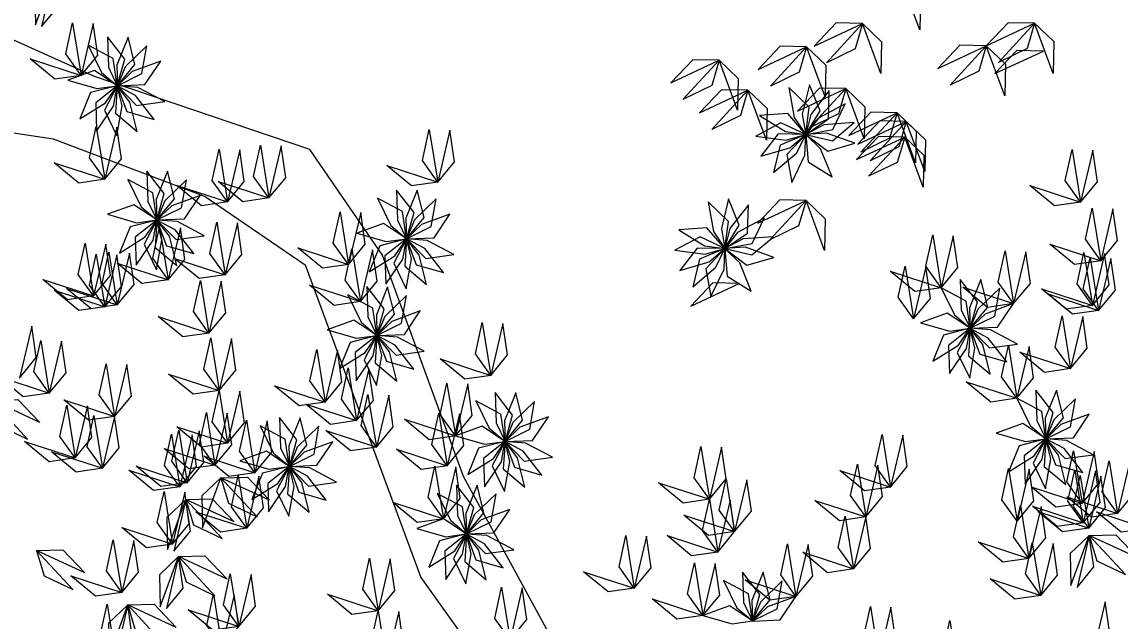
# Model space of a CAD drawing. Header units: inches. Extents: x -422522 to 22891, y -2973 to 414515.
# Drawn here: x 11318.2 to 11441.6, y 10884.7 to 10952.1 of the extents above; entities that cross this region are included whole.
import ezdxf

# ---------------------------------------------------------------- set-up
doc = ezdxf.new("R2010")
doc.units = ezdxf.units.IN
doc.header["$MEASUREMENT"] = 0
doc.layers.get('0').update_dxf_attribs({"lineweight": 25})
doc.layers.add('ARREDAMENTO', color=8, linetype='Continuous', lineweight=18)
doc.layers.add('QUOTE', color=6, linetype='Continuous', lineweight=9)
doc.styles.get("Standard").update_dxf_attribs({"font": 'Arial.ttf'})
doc.dimstyles.get("Standard").update_dxf_attribs({"dimtxt": 15, "dimasz": 10, "dimexe": 10, "dimexo": 10, "dimgap": 5, "dimtad": 2, "dimtih": 1, "dimtoh": 1, "dimdec": 0, "dimzin": 0, "dimdsep": 46, "dimtxsty": 'Standard', "dimblk": 'OBLIQUE', "dimblk1": 'OBLIQUE', "dimblk2": 'OBLIQUE', "dimcen": 0.09, "dimdle": 10, "dimadec": 0, "dimazin": 0, "dimtfac": 1, "dimtdec": 0, "dimtofl": 0, "dimtmove": 0, "dimatfit": 3, "dimldrblk": 'OBLIQUE', "dimfxl": 1, "dimtolj": 1, "dimtzin": 0, "dimarcsym": 0})

# ---------------------------------------------------------------- blocks, each defined once
blk = doc.blocks.new('_Oblique')
at = {"color": 0, "linetype": 'ByBlock', "lineweight": -2}
blk.add_line((-0.5, -0.5), (0.5, 0.5), dxfattribs=at)
blk = doc.blocks.new('*D119')
at = {"layer": 'Defpoints', "color": 0, "transparency": 16777216}
for p in [(12397.16, 10903.16), (12441.51, 10803.54), (11247.99, 10272.15)]:
    blk.add_point(p, dxfattribs=at)
at = {"layer": 'QUOTE', "color": 0, "lineweight": -2, "transparency": 16777216}
for p, q in [((12437.44, 10812.68), (12393.09, 10912.29)), ((11194.51, 10367.7), (12406.29, 10907.22)), ((11243.93, 10281.29), (11199.58, 10380.9))]:
    blk.add_line(p, q, dxfattribs=at)
at = {"layer": 'QUOTE', "color": 0, "lineweight": -2, "transparency": 16777216, "xscale": 10, "yscale": 10, "zscale": 10}
for p, rotation in [((12397.16, 10903.16), 23.99999999997978), ((11203.64, 10371.77), 203.9999999999798)]:
    blk.add_blockref('_Oblique', p, dxfattribs=dict(at, rotation=rotation))
at = {"layer": 'QUOTE', "color": 0, "transparency": 16777216, "insert": (11791.3, 10657.9), "char_height": 15, "attachment_point": 5}
blk.add_mtext('\\A1;1306', dxfattribs=at)

msp = doc.modelspace()

# ---------------------------------------------------------------- linework, layer by layer
at = {"layer": 'ARREDAMENTO', "lineweight": 0}
for points in [[(11321.82, 10957.39), (11319.68, 10955.35), (11319.76, 10951.76), (11321.82, 10957.39)], [(11320.45, 10951.56), (11322.33, 10953.84), (11321.82, 10957.39), (11320.45, 10951.56)], [(11416.99, 10956.81), (11419.14, 10954.77), (11419.06, 10951.18), (11416.99, 10956.81)], [(11324.88, 10946.08), (11323.16, 10948.49), (11323.93, 10952), (11324.88, 10946.08)], [(11324.88, 10946.08), (11326.76, 10948.36), (11326.25, 10951.92), (11324.88, 10946.08)], [(11412.64, 10951.9), (11409.67, 10951.97), (11407.2, 10949.36), (11412.64, 10951.9)], [(11412.64, 10951.9), (11411.81, 10949.06), (11408.58, 10947.49), (11412.64, 10951.9)], [(11412.64, 10951.9), (11414.79, 10949.86), (11414.71, 10946.27), (11412.64, 10951.9)], [(11431.97, 10951.93), (11429.01, 10951.99), (11426.54, 10949.39), (11431.97, 10951.93)], [(11431.97, 10951.93), (11431.14, 10949.08), (11427.91, 10947.52), (11431.97, 10951.93)], [(11431.97, 10951.93), (11434.12, 10949.89), (11434.04, 10946.3), (11431.97, 10951.93)], [(11327.83, 10950.4), (11327.95, 10946.99), (11328.95, 10944.91), (11329.78, 10947.89), (11327.83, 10950.4)], [(11330.16, 10950.38), (11328.88, 10947.22), (11328.96, 10944.91), (11330.92, 10947.29), (11330.16, 10950.38)], [(11325.69, 10949.47), (11327.19, 10946.4), (11328.95, 10944.91), (11328.5, 10947.97), (11325.69, 10949.47)], [(11332.28, 10949.41), (11329.83, 10947.05), (11328.96, 10944.91), (11331.72, 10946.28), (11332.28, 10949.41)], [(11406.36, 10949.28), (11403.4, 10949.35), (11400.93, 10946.75), (11406.36, 10949.28)], [(11406.36, 10949.28), (11405.53, 10946.44), (11402.3, 10944.87), (11406.36, 10949.28)], [(11406.36, 10949.28), (11408.51, 10947.24), (11408.43, 10943.66), (11406.36, 10949.28)], [(11426.54, 10949.39), (11423.57, 10949.46), (11421.1, 10946.85), (11426.54, 10949.39)], [(11426.54, 10949.39), (11425.7, 10946.55), (11422.48, 10944.98), (11426.54, 10949.39)], [(11426.54, 10949.39), (11428.69, 10947.35), (11428.61, 10943.76), (11426.54, 10949.39)], [(11432.95, 10948.81), (11429.99, 10948.87), (11427.51, 10946.27), (11432.95, 10948.81)], [(11324.88, 10946.08), (11321.94, 10945.65), (11319.17, 10947.94), (11324.88, 10946.08)], [(11333.83, 10947.67), (11330.62, 10946.5), (11328.96, 10944.91), (11332.04, 10945.04), (11333.83, 10947.67)], [(11396.54, 10947.78), (11393.57, 10947.84), (11391.1, 10945.24), (11396.54, 10947.78)], [(11396.54, 10947.78), (11395.7, 10944.93), (11392.47, 10943.36), (11396.54, 10947.78)], [(11396.54, 10947.78), (11398.69, 10945.73), (11398.61, 10942.15), (11396.54, 10947.78)], [(11323.38, 10945.54), (11326.66, 10944.6), (11328.94, 10944.91), (11326.37, 10946.62), (11323.38, 10945.54)], [(11324.75, 10941.19), (11327.64, 10943), (11328.94, 10944.9), (11325.95, 10944.14), (11324.75, 10941.19)], [(11326.63, 10939.8), (11328.53, 10942.63), (11328.94, 10944.9), (11326.53, 10942.98), (11326.63, 10939.8)], [(11328.9, 10939.3), (11329.5, 10942.66), (11328.95, 10944.9), (11327.52, 10942.16), (11328.9, 10939.3)], [(11331.19, 10939.77), (11330.36, 10943.07), (11328.95, 10944.9), (11328.76, 10941.82), (11331.19, 10939.77)], [(11333.08, 10941.12), (11330.99, 10943.81), (11328.95, 10944.9), (11330.03, 10942.01), (11333.08, 10941.12)], [(11334.27, 10943.13), (11331.26, 10944.73), (11328.96, 10944.9), (11331.11, 10942.7), (11334.27, 10943.13)], [(11406.68, 10945.03), (11405.87, 10941.71), (11406.27, 10939.44), (11407.88, 10942.08), (11406.68, 10945.03)], [(11399.77, 10944.41), (11396.8, 10944.47), (11394.33, 10941.87), (11399.77, 10944.41)], [(11399.77, 10944.41), (11398.93, 10941.56), (11395.71, 10939.99), (11399.77, 10944.41)], [(11399.77, 10944.41), (11401.92, 10942.37), (11401.84, 10938.78), (11399.77, 10944.41)], [(11404.37, 10944.71), (11404.98, 10941.36), (11406.27, 10939.45), (11406.66, 10942.5), (11404.37, 10944.71)], [(11410.76, 10944.59), (11407.8, 10944.65), (11405.33, 10942.05), (11410.76, 10944.59)], [(11408.91, 10944.38), (11406.83, 10941.68), (11406.27, 10939.44), (11408.81, 10941.2), (11408.91, 10944.38)], [(11410.76, 10944.59), (11409.93, 10941.74), (11406.7, 10940.18), (11410.76, 10944.59)], [(11410.76, 10944.59), (11412.91, 10942.55), (11412.84, 10938.96), (11410.76, 10944.59)], [(11410.69, 10942.87), (11407.69, 10941.26), (11406.28, 10939.44), (11409.31, 10940.01), (11410.69, 10942.87)], [(11401.08, 10941.55), (11403.98, 10939.76), (11406.26, 10939.44), (11404.25, 10941.78), (11401.08, 10941.55)], [(11416.52, 10941.86), (11413.56, 10941.93), (11411.09, 10939.33), (11416.52, 10941.86)], [(11416.52, 10941.86), (11415.69, 10939.02), (11412.46, 10937.45), (11416.52, 10941.86)], [(11416.52, 10941.86), (11418.67, 10939.82), (11418.6, 10936.24), (11416.52, 10941.86)], [(11327.54, 10934.4), (11325.82, 10936.81), (11326.59, 10940.32), (11327.54, 10934.4)], [(11327.54, 10934.4), (11329.43, 10936.68), (11328.91, 10940.24), (11327.54, 10934.4)], [(11364.94, 10934.09), (11363.22, 10936.5), (11363.99, 10940.01), (11364.94, 10934.09)], [(11400.67, 10939.26), (11404.04, 10938.8), (11406.26, 10939.44), (11403.47, 10940.76), (11400.67, 10939.26)], [(11411.71, 10940.78), (11408.31, 10940.52), (11406.28, 10939.43), (11409.28, 10938.72), (11411.71, 10940.78)], [(11417.56, 10940.89), (11414.59, 10940.95), (11412.12, 10938.35), (11417.56, 10940.89)], [(11417.56, 10940.89), (11416.72, 10938.04), (11413.49, 10936.47), (11417.56, 10940.89)], [(11417.56, 10940.89), (11419.71, 10938.85), (11419.63, 10935.26), (11417.56, 10940.89)], [(11364.94, 10934.09), (11366.82, 10936.37), (11366.31, 10939.93), (11364.94, 10934.09)], [(11401.22, 10936.99), (11404.49, 10937.95), (11406.26, 10939.44), (11403.17, 10939.51), (11401.22, 10936.99)], [(11402.65, 10935.15), (11405.25, 10937.36), (11406.26, 10939.43), (11403.41, 10938.24), (11402.65, 10935.15)], [(11404.71, 10934.05), (11406.18, 10937.12), (11406.26, 10939.43), (11404.15, 10937.19), (11404.71, 10934.05)], [(11411.78, 10938.45), (11408.58, 10939.6), (11406.27, 10939.43), (11408.73, 10937.56), (11411.78, 10938.45)], [(11409.22, 10934.67), (11407.93, 10937.83), (11406.27, 10939.43), (11406.52, 10936.35), (11409.22, 10934.67)], [(11417.38, 10939.15), (11414.42, 10939.21), (11411.95, 10936.61), (11417.38, 10939.15)], [(11417.38, 10939.15), (11416.55, 10936.3), (11413.32, 10934.73), (11417.38, 10939.15)], [(11417.38, 10939.15), (11419.53, 10937.11), (11419.45, 10933.52), (11417.38, 10939.15)], [(11341.32, 10931.85), (11339.61, 10934.27), (11340.37, 10937.77), (11341.32, 10931.85)], [(11341.32, 10931.85), (11343.21, 10934.14), (11342.7, 10937.69), (11341.32, 10931.85)], [(11345.97, 10932.3), (11344.25, 10934.71), (11345.02, 10938.22), (11345.97, 10932.3)], [(11345.97, 10932.3), (11347.86, 10934.58), (11347.34, 10938.14), (11345.97, 10932.3)], [(11437.13, 10931.83), (11435.41, 10934.25), (11436.18, 10937.75), (11437.13, 10931.83)], [(11437.13, 10931.83), (11439.02, 10934.12), (11438.51, 10937.67), (11437.13, 10931.83)], [(11327.54, 10934.4), (11324.61, 10933.97), (11321.84, 10936.26), (11327.54, 10934.4)], [(11332.27, 10935.32), (11332.39, 10931.91), (11333.4, 10929.84), (11334.23, 10932.81), (11332.27, 10935.32)], [(11334.6, 10935.3), (11333.33, 10932.14), (11333.4, 10929.83), (11335.37, 10932.21), (11334.6, 10935.3)], [(11364.94, 10934.09), (11362, 10933.66), (11359.23, 10935.95), (11364.94, 10934.09)], [(11330.14, 10934.39), (11331.63, 10931.32), (11333.39, 10929.84), (11332.94, 10932.89), (11330.14, 10934.39)], [(11336.73, 10934.33), (11334.27, 10931.97), (11333.4, 10929.83), (11336.17, 10931.2), (11336.73, 10934.33)], [(11345.97, 10932.3), (11343.04, 10931.87), (11340.27, 10934.16), (11345.97, 10932.3)], [(11338.27, 10932.59), (11335.07, 10931.42), (11333.4, 10929.83), (11336.49, 10929.96), (11338.27, 10932.59)], [(11341.32, 10931.85), (11338.39, 10931.43), (11335.62, 10933.71), (11341.32, 10931.85)], [(11360.31, 10933.19), (11360.43, 10929.79), (11361.44, 10927.71), (11362.27, 10930.68), (11360.31, 10933.19)], [(11362.64, 10933.18), (11361.37, 10930.01), (11361.44, 10927.71), (11363.4, 10930.09), (11362.64, 10933.18)], [(11437.13, 10931.83), (11434.2, 10931.41), (11431.43, 10933.69), (11437.13, 10931.83)], [(11327.83, 10930.46), (11331.1, 10929.52), (11333.39, 10929.83), (11330.82, 10931.54), (11327.83, 10930.46)], [(11358.18, 10932.26), (11359.67, 10929.2), (11361.43, 10927.71), (11360.98, 10930.76), (11358.18, 10932.26)], [(11364.76, 10932.21), (11362.31, 10929.84), (11361.44, 10927.71), (11364.2, 10929.08), (11364.76, 10932.21)], [(11395.29, 10931.88), (11395.89, 10928.52), (11397.19, 10926.61), (11397.58, 10929.67), (11395.29, 10931.88)], [(11397.59, 10932.19), (11396.79, 10928.88), (11397.19, 10926.61), (11398.79, 10929.25), (11397.59, 10932.19)], [(11399.83, 10931.54), (11397.75, 10928.85), (11397.19, 10926.61), (11399.73, 10928.36), (11399.83, 10931.54)], [(11406.31, 10932.01), (11403.34, 10932.07), (11400.87, 10929.47), (11406.31, 10932.01)], [(11406.31, 10932.01), (11405.47, 10929.16), (11402.25, 10927.59), (11406.31, 10932.01)], [(11406.31, 10932.01), (11408.46, 10929.97), (11408.38, 10926.38), (11406.31, 10932.01)], [(11354.91, 10924.82), (11353.2, 10927.23), (11353.97, 10930.74), (11354.91, 10924.82)], [(11354.91, 10924.82), (11356.8, 10927.1), (11356.29, 10930.65), (11354.91, 10924.82)], [(11366.31, 10930.47), (11363.11, 10929.3), (11361.44, 10927.7), (11364.52, 10927.83), (11366.31, 10930.47)], [(11439.39, 10925.24), (11437.67, 10927.66), (11438.44, 10931.17), (11439.39, 10925.24)], [(11439.39, 10925.24), (11441.27, 10927.53), (11440.76, 10931.08), (11439.39, 10925.24)], [(11329.2, 10926.11), (11332.09, 10927.92), (11333.39, 10929.82), (11330.4, 10929.06), (11329.2, 10926.11)], [(11331.07, 10924.73), (11332.98, 10927.55), (11333.39, 10929.82), (11330.97, 10927.91), (11331.07, 10924.73)], [(11333.35, 10924.22), (11333.94, 10927.58), (11333.39, 10929.82), (11331.96, 10927.09), (11333.35, 10924.22)], [(11334.65, 10923.1), (11332.94, 10925.52), (11333.7, 10929.03), (11334.65, 10923.1)], [(11335.63, 10924.69), (11334.81, 10928), (11333.39, 10929.82), (11333.2, 10926.74), (11335.63, 10924.69)], [(11337.53, 10926.04), (11335.43, 10928.73), (11333.4, 10929.82), (11334.47, 10926.93), (11337.53, 10926.04)], [(11338.71, 10928.05), (11335.7, 10929.65), (11333.4, 10929.82), (11335.56, 10927.62), (11338.71, 10928.05)], [(11334.65, 10923.1), (11336.54, 10925.39), (11336.03, 10928.94), (11334.65, 10923.1)], [(11341.07, 10923.65), (11339.35, 10926.07), (11340.12, 10929.57), (11341.07, 10923.65)], [(11341.07, 10923.65), (11342.95, 10925.94), (11342.44, 10929.49), (11341.07, 10923.65)], [(11355.86, 10928.33), (11359.14, 10927.39), (11361.43, 10927.71), (11358.86, 10929.41), (11355.86, 10928.33)], [(11392, 10928.72), (11394.9, 10926.93), (11397.18, 10926.61), (11395.17, 10928.95), (11392, 10928.72)], [(11401.61, 10930.04), (11398.61, 10928.43), (11397.19, 10926.61), (11400.23, 10927.18), (11401.61, 10930.04)], [(11357.24, 10923.99), (11360.13, 10925.79), (11361.42, 10927.7), (11358.44, 10926.93), (11357.24, 10923.99)], [(11359.11, 10922.6), (11361.02, 10925.43), (11361.43, 10927.7), (11359.01, 10925.78), (11359.11, 10922.6)], [(11361.39, 10922.1), (11361.98, 10925.45), (11361.43, 10927.69), (11360, 10924.96), (11361.39, 10922.1)], [(11363.67, 10922.56), (11362.85, 10925.87), (11361.43, 10927.69), (11361.24, 10924.62), (11363.67, 10922.56)], [(11366.75, 10925.93), (11363.74, 10927.53), (11361.44, 10927.7), (11363.6, 10925.49), (11366.75, 10925.93)], [(11365.57, 10923.92), (11363.47, 10926.6), (11361.44, 10927.69), (11362.51, 10924.8), (11365.57, 10923.92)], [(11391.58, 10926.43), (11394.96, 10925.97), (11397.18, 10926.61), (11394.39, 10927.93), (11391.58, 10926.43)], [(11402.63, 10927.94), (11399.23, 10927.69), (11397.19, 10926.6), (11400.2, 10925.89), (11402.63, 10927.94)], [(11421.47, 10922.21), (11419.75, 10924.63), (11420.52, 10928.14), (11421.47, 10922.21)], [(11421.47, 10922.21), (11423.35, 10924.5), (11422.84, 10928.05), (11421.47, 10922.21)], [(11326.28, 10921.28), (11324.56, 10923.7), (11325.33, 10927.2), (11326.28, 10921.28)], [(11326.28, 10921.28), (11328.17, 10923.57), (11327.66, 10927.12), (11326.28, 10921.28)], [(11354.91, 10924.82), (11351.98, 10924.39), (11349.21, 10926.68), (11354.91, 10924.82)], [(11356.25, 10920.65), (11354.53, 10923.06), (11355.3, 10926.57), (11356.25, 10920.65)], [(11356.25, 10920.65), (11358.13, 10922.93), (11357.62, 10926.48), (11356.25, 10920.65)], [(11392.14, 10924.16), (11395.41, 10925.12), (11397.18, 10926.6), (11394.09, 10926.67), (11392.14, 10924.16)], [(11393.57, 10922.32), (11396.17, 10924.53), (11397.18, 10926.6), (11394.33, 10925.41), (11393.57, 10922.32)], [(11395.62, 10921.22), (11397.1, 10924.29), (11397.18, 10926.6), (11395.06, 10924.35), (11395.62, 10921.22)], [(11402.7, 10925.61), (11399.49, 10926.76), (11397.19, 10926.6), (11399.65, 10924.73), (11402.7, 10925.61)], [(11400.14, 10921.84), (11398.85, 10925), (11397.19, 10926.59), (11397.44, 10923.52), (11400.14, 10921.84)], [(11439.39, 10925.24), (11436.45, 10924.82), (11433.68, 10927.11), (11439.39, 10925.24)], [(11327.54, 10920.07), (11325.82, 10922.48), (11326.59, 10925.99), (11327.54, 10920.07)], [(11328.94, 10920.27), (11327.23, 10922.69), (11328, 10926.19), (11328.94, 10920.27)], [(11327.54, 10920.07), (11329.43, 10922.35), (11328.91, 10925.9), (11327.54, 10920.07)], [(11328.94, 10920.27), (11330.83, 10922.56), (11330.32, 10926.11), (11328.94, 10920.27)], [(11341.07, 10923.65), (11338.13, 10923.23), (11335.36, 10925.51), (11341.07, 10923.65)], [(11429.6, 10920.42), (11427.88, 10922.83), (11428.65, 10926.34), (11429.6, 10920.42)], [(11429.6, 10920.42), (11431.49, 10922.7), (11430.98, 10926.25), (11429.6, 10920.42)], [(11438.46, 10920.23), (11436.74, 10922.65), (11437.51, 10926.15), (11438.46, 10920.23)], [(11439.16, 10919.66), (11437.44, 10922.08), (11438.21, 10925.58), (11439.16, 10919.66)], [(11438.46, 10920.23), (11440.35, 10922.52), (11439.83, 10926.07), (11438.46, 10920.23)], [(11439.16, 10919.66), (11441.04, 10921.95), (11440.53, 10925.5), (11439.16, 10919.66)], [(11334.65, 10923.1), (11331.72, 10922.68), (11328.95, 10924.96), (11334.65, 10923.1)], [(11421.47, 10922.21), (11418.53, 10921.79), (11415.76, 10924.07), (11421.47, 10922.21)], [(11418.38, 10918.71), (11416.66, 10921.13), (11417.43, 10924.63), (11418.38, 10918.71)], [(11418.38, 10918.71), (11420.26, 10921), (11419.75, 10924.55), (11418.38, 10918.71)], [(11326.28, 10921.28), (11323.35, 10920.86), (11320.58, 10923.14), (11326.28, 10921.28)], [(11339.23, 10917.1), (11337.51, 10919.52), (11338.28, 10923.02), (11339.23, 10917.1)], [(11339.23, 10917.1), (11341.12, 10919.39), (11340.61, 10922.94), (11339.23, 10917.1)], [(11398.79, 10922.68), (11395.83, 10922.75), (11393.36, 10920.14), (11398.79, 10922.68)], [(11423.6, 10923.14), (11423.72, 10919.74), (11424.73, 10917.66), (11425.56, 10920.63), (11423.6, 10923.14)], [(11425.93, 10923.13), (11424.66, 10919.96), (11424.73, 10917.66), (11426.7, 10920.04), (11425.93, 10923.13)], [(11327.54, 10920.07), (11324.61, 10919.64), (11321.84, 10921.93), (11327.54, 10920.07)], [(11328.94, 10920.27), (11326.01, 10919.85), (11323.24, 10922.13), (11328.94, 10920.27)], [(11356.25, 10920.65), (11353.31, 10920.22), (11350.55, 10922.51), (11356.25, 10920.65)], [(11356.98, 10922.33), (11357.1, 10918.92), (11358.1, 10916.84), (11358.93, 10919.82), (11356.98, 10922.33)], [(11359.31, 10922.31), (11358.04, 10919.15), (11358.11, 10916.84), (11360.07, 10919.22), (11359.31, 10922.31)], [(11421.47, 10922.21), (11422.96, 10919.15), (11424.72, 10917.66), (11424.27, 10920.71), (11421.47, 10922.21)], [(11429.6, 10920.42), (11426.67, 10919.99), (11423.9, 10922.28), (11429.6, 10920.42)], [(11428.05, 10922.16), (11425.6, 10919.79), (11424.73, 10917.66), (11427.49, 10919.03), (11428.05, 10922.16)], [(11438.46, 10920.23), (11435.53, 10919.81), (11432.76, 10922.09), (11438.46, 10920.23)], [(11439.16, 10919.66), (11436.22, 10919.24), (11433.46, 10921.52), (11439.16, 10919.66)], [(11354.84, 10921.4), (11356.34, 10918.33), (11358.1, 10916.84), (11357.65, 10919.9), (11354.84, 10921.4)], [(11361.43, 10921.34), (11358.98, 10918.98), (11358.11, 10916.84), (11360.87, 10918.21), (11361.43, 10921.34)], [(11429.6, 10920.42), (11426.4, 10919.25), (11424.73, 10917.65), (11427.81, 10917.78), (11429.6, 10920.42)], [(11362.98, 10919.6), (11359.78, 10918.43), (11358.11, 10916.84), (11361.19, 10916.97), (11362.98, 10919.6)], [(11419.15, 10918.28), (11422.43, 10917.34), (11424.72, 10917.66), (11422.15, 10919.36), (11419.15, 10918.28)], [(11436, 10913.12), (11434.29, 10915.53), (11435.05, 10919.04), (11436, 10913.12)], [(11317.97, 10912.06), (11319.85, 10914.35), (11319.34, 10917.9), (11317.97, 10912.06)], [(11339.23, 10917.1), (11336.3, 10916.68), (11333.53, 10918.96), (11339.23, 10917.1)], [(11352.53, 10917.47), (11355.81, 10916.53), (11358.09, 10916.84), (11355.53, 10918.55), (11352.53, 10917.47)], [(11370.89, 10912.36), (11369.17, 10914.78), (11369.94, 10918.29), (11370.89, 10912.36)], [(11370.89, 10912.36), (11372.78, 10914.65), (11372.26, 10918.2), (11370.89, 10912.36)], [(11436, 10913.12), (11437.89, 10915.4), (11437.38, 10918.96), (11436, 10913.12)], [(11340.39, 10910.65), (11338.67, 10913.07), (11339.44, 10916.57), (11340.39, 10910.65)], [(11353.91, 10913.12), (11356.8, 10914.93), (11358.09, 10916.83), (11355.11, 10916.07), (11353.91, 10913.12)], [(11355.78, 10911.73), (11357.69, 10914.56), (11358.09, 10916.83), (11355.68, 10914.91), (11355.78, 10911.73)], [(11358.06, 10911.23), (11358.65, 10914.59), (11358.1, 10916.83), (11356.67, 10914.09), (11358.06, 10911.23)], [(11360.34, 10911.7), (11359.52, 10915), (11358.1, 10916.83), (11357.91, 10913.75), (11360.34, 10911.7)], [(11362.24, 10913.05), (11360.14, 10915.74), (11358.11, 10916.83), (11359.18, 10913.94), (11362.24, 10913.05)], [(11363.42, 10915.06), (11360.41, 10916.66), (11358.11, 10916.83), (11360.27, 10914.63), (11363.42, 10915.06)], [(11420.53, 10913.94), (11423.42, 10915.74), (11424.71, 10917.65), (11421.73, 10916.88), (11420.53, 10913.94)], [(11422.4, 10912.55), (11424.31, 10915.38), (11424.72, 10917.65), (11422.3, 10915.73), (11422.4, 10912.55)], [(11424.68, 10912.05), (11425.27, 10915.4), (11424.72, 10917.64), (11423.29, 10914.91), (11424.68, 10912.05)], [(11426.96, 10912.51), (11426.14, 10915.82), (11424.72, 10917.64), (11424.53, 10914.57), (11426.96, 10912.51)], [(11430.04, 10915.88), (11427.03, 10917.48), (11424.73, 10917.65), (11426.89, 10915.44), (11430.04, 10915.88)], [(11428.86, 10913.87), (11426.76, 10916.55), (11424.73, 10917.64), (11425.8, 10914.75), (11428.86, 10913.87)], [(11321.3, 10910.36), (11319.59, 10912.78), (11320.35, 10916.28), (11321.3, 10910.36)], [(11321.3, 10910.36), (11323.19, 10912.65), (11322.68, 10916.2), (11321.3, 10910.36)], [(11340.39, 10910.65), (11342.27, 10912.94), (11341.76, 10916.49), (11340.39, 10910.65)], [(11429.98, 10909.78), (11428.26, 10912.2), (11429.03, 10915.7), (11429.98, 10909.78)], [(11429.98, 10909.78), (11431.86, 10912.07), (11431.35, 10915.62), (11429.98, 10909.78)], [(11352.29, 10909.34), (11350.57, 10911.76), (11351.34, 10915.26), (11352.29, 10909.34)], [(11352.29, 10909.34), (11354.18, 10911.63), (11353.67, 10915.18), (11352.29, 10909.34)], [(11370.89, 10912.36), (11367.96, 10911.94), (11365.19, 10914.22), (11370.89, 10912.36)], [(11436, 10913.12), (11433.07, 10912.69), (11430.3, 10914.98), (11436, 10913.12)], [(11328.65, 10907.75), (11326.93, 10910.17), (11327.7, 10913.67), (11328.65, 10907.75)], [(11328.65, 10907.75), (11330.54, 10910.03), (11330.02, 10913.59), (11328.65, 10907.75)], [(11355.83, 10907.27), (11354.11, 10909.68), (11354.88, 10913.19), (11355.83, 10907.27)], [(11355.83, 10907.27), (11357.72, 10909.55), (11357.2, 10913.1), (11355.83, 10907.27)], [(11321.3, 10910.36), (11318.37, 10909.94), (11315.6, 10912.22), (11321.3, 10910.36)], [(11340.39, 10910.65), (11337.45, 10910.23), (11334.69, 10912.51), (11340.39, 10910.65)], [(11429.98, 10909.78), (11427.04, 10909.36), (11424.27, 10911.64), (11429.98, 10909.78)], [(11341.34, 10904.73), (11339.62, 10907.15), (11340.39, 10910.65), (11341.34, 10904.73)], [(11341.34, 10904.73), (11343.22, 10907.01), (11342.71, 10910.57), (11341.34, 10904.73)], [(11352.29, 10909.34), (11349.36, 10908.92), (11346.59, 10911.2), (11352.29, 10909.34)], [(11366.92, 10905.56), (11365.21, 10907.97), (11365.97, 10911.48), (11366.92, 10905.56)], [(11366.92, 10905.56), (11368.81, 10907.84), (11368.3, 10911.39), (11366.92, 10905.56)], [(11371.37, 10910.42), (11371.49, 10907.01), (11372.49, 10904.93), (11373.32, 10907.9), (11371.37, 10910.42)], [(11373.7, 10910.4), (11372.43, 10907.24), (11372.5, 10904.93), (11374.46, 10907.31), (11373.7, 10910.4)], [(11432.11, 10910.71), (11432.23, 10907.3), (11433.23, 10905.23), (11434.06, 10908.2), (11432.11, 10910.71)], [(11434.44, 10910.69), (11433.17, 10907.53), (11433.24, 10905.23), (11435.2, 10907.6), (11434.44, 10910.69)], [(11314.79, 10909.59), (11317.76, 10909.66), (11320.23, 10907.06), (11314.79, 10909.59)], [(11314.79, 10909.59), (11315.63, 10906.74), (11318.86, 10905.18), (11314.79, 10909.59)], [(11328.65, 10907.75), (11325.71, 10907.33), (11322.95, 10909.61), (11328.65, 10907.75)], [(11355.83, 10907.27), (11352.89, 10906.84), (11350.13, 10909.13), (11355.83, 10907.27)], [(11358.05, 10904.29), (11356.33, 10906.71), (11357.1, 10910.21), (11358.05, 10904.29)], [(11358.05, 10904.29), (11359.94, 10906.57), (11359.43, 10910.13), (11358.05, 10904.29)], [(11369.23, 10909.49), (11370.73, 10906.42), (11372.49, 10904.93), (11372.04, 10907.99), (11369.23, 10909.49)], [(11375.82, 10909.43), (11373.37, 10907.07), (11372.5, 10904.93), (11375.26, 10906.3), (11375.82, 10909.43)], [(11429.98, 10909.78), (11431.47, 10906.72), (11433.23, 10905.23), (11432.78, 10908.28), (11429.98, 10909.78)], [(11436.56, 10909.73), (11434.11, 10907.36), (11433.24, 10905.22), (11436, 10906.59), (11436.56, 10909.73)], [(11324.22, 10903.08), (11322.5, 10905.49), (11323.27, 10909), (11324.22, 10903.08)], [(11324.22, 10903.08), (11326.1, 10905.36), (11325.59, 10908.92), (11324.22, 10903.08)], [(11339.91, 10902.26), (11338.19, 10904.68), (11338.96, 10908.19), (11339.91, 10902.26)], [(11339.91, 10902.26), (11341.8, 10904.55), (11341.28, 10908.1), (11339.91, 10902.26)], [(11366, 10902.19), (11364.28, 10904.6), (11365.05, 10908.11), (11366, 10902.19)], [(11366, 10902.19), (11367.88, 10904.47), (11367.37, 10908.02), (11366, 10902.19)], [(11438.11, 10907.98), (11434.91, 10906.82), (11433.24, 10905.22), (11436.32, 10905.35), (11438.11, 10907.98)], [(11327.27, 10901.91), (11325.56, 10904.33), (11326.32, 10907.83), (11327.27, 10901.91)], [(11327.27, 10901.91), (11329.16, 10904.2), (11328.65, 10907.75), (11327.27, 10901.91)], [(11344.41, 10901.42), (11342.69, 10903.84), (11343.46, 10907.34), (11344.41, 10901.42)], [(11344.41, 10901.42), (11346.29, 10903.71), (11345.78, 10907.26), (11344.41, 10901.42)], [(11345.01, 10906.69), (11346.5, 10903.63), (11348.26, 10902.14), (11347.81, 10905.19), (11345.01, 10906.69)], [(11347.15, 10907.62), (11347.26, 10904.21), (11348.27, 10902.14), (11349.1, 10905.11), (11347.15, 10907.62)], [(11349.48, 10907.6), (11348.2, 10904.44), (11348.27, 10902.14), (11350.24, 10904.51), (11349.48, 10907.6)], [(11351.6, 10906.64), (11349.15, 10904.27), (11348.27, 10902.13), (11351.04, 10903.5), (11351.6, 10906.64)], [(11366.92, 10905.56), (11363.99, 10905.13), (11361.22, 10907.42), (11366.92, 10905.56)], [(11366.92, 10905.56), (11370.2, 10904.62), (11372.48, 10904.93), (11369.92, 10906.64), (11366.92, 10905.56)], [(11377.37, 10907.69), (11374.17, 10906.52), (11372.5, 10904.93), (11375.58, 10905.05), (11377.37, 10907.69)], [(11427.66, 10905.85), (11430.94, 10904.91), (11433.23, 10905.22), (11430.66, 10906.93), (11427.66, 10905.85)], [(11335.97, 10899.83), (11334.25, 10902.24), (11335.02, 10905.75), (11335.97, 10899.83)], [(11336.78, 10900.29), (11335.07, 10902.71), (11335.84, 10906.21), (11336.78, 10900.29)], [(11341.34, 10904.73), (11338.4, 10904.3), (11335.63, 10906.59), (11341.34, 10904.73)], [(11335.97, 10899.83), (11337.85, 10902.11), (11337.34, 10905.66), (11335.97, 10899.83)], [(11336.78, 10900.29), (11338.67, 10902.58), (11338.16, 10906.13), (11336.78, 10900.29)], [(11358.05, 10904.29), (11355.12, 10903.87), (11352.35, 10906.15), (11358.05, 10904.29)], [(11415.78, 10899.81), (11414.07, 10902.23), (11414.83, 10905.73), (11415.78, 10899.81)], [(11415.78, 10899.81), (11417.67, 10902.1), (11417.16, 10905.65), (11415.78, 10899.81)], [(11324.22, 10903.08), (11321.28, 10902.65), (11318.51, 10904.94), (11324.22, 10903.08)], [(11353.14, 10904.89), (11349.94, 10903.73), (11348.28, 10902.13), (11351.36, 10902.26), (11353.14, 10904.89)], [(11368.3, 10901.21), (11371.19, 10903.02), (11372.48, 10904.92), (11369.5, 10904.16), (11368.3, 10901.21)], [(11370.17, 10899.82), (11372.08, 10902.65), (11372.48, 10904.92), (11370.07, 10903), (11370.17, 10899.82)], [(11372.45, 10899.32), (11373.04, 10902.68), (11372.49, 10904.92), (11371.06, 10902.18), (11372.45, 10899.32)], [(11374.73, 10899.79), (11373.91, 10903.09), (11372.49, 10904.92), (11372.3, 10901.84), (11374.73, 10899.79)], [(11376.63, 10901.14), (11374.53, 10903.83), (11372.5, 10904.92), (11373.57, 10902.03), (11376.63, 10901.14)], [(11377.81, 10903.15), (11374.8, 10904.75), (11372.5, 10904.92), (11374.66, 10902.72), (11377.81, 10903.15)], [(11395.44, 10898.43), (11393.72, 10900.84), (11394.49, 10904.35), (11395.44, 10898.43)], [(11395.44, 10898.43), (11397.33, 10900.71), (11396.81, 10904.27), (11395.44, 10898.43)], [(11429.04, 10901.5), (11431.93, 10903.31), (11433.22, 10905.22), (11430.24, 10904.45), (11429.04, 10901.5)], [(11430.91, 10900.12), (11432.82, 10902.94), (11433.23, 10905.21), (11430.81, 10903.3), (11430.91, 10900.12)], [(11433.19, 10899.61), (11433.78, 10902.97), (11433.23, 10905.21), (11431.8, 10902.48), (11433.19, 10899.61)], [(11435.47, 10900.08), (11434.65, 10903.39), (11433.23, 10905.21), (11433.04, 10902.13), (11435.47, 10900.08)], [(11437.37, 10901.43), (11435.27, 10904.12), (11433.24, 10905.21), (11434.31, 10902.32), (11437.37, 10901.43)], [(11438.55, 10903.44), (11435.54, 10905.04), (11433.24, 10905.21), (11435.4, 10903.01), (11438.55, 10903.44)], [(11327.27, 10901.91), (11324.34, 10901.49), (11321.57, 10903.77), (11327.27, 10901.91)], [(11339.91, 10902.26), (11336.98, 10901.84), (11334.21, 10904.13), (11339.91, 10902.26)], [(11344.41, 10901.42), (11341.47, 10901), (11338.7, 10903.28), (11344.41, 10901.42)], [(11342.7, 10902.76), (11345.97, 10901.82), (11348.26, 10902.13), (11345.69, 10903.84), (11342.7, 10902.76)], [(11366, 10902.19), (11363.06, 10901.76), (11360.3, 10904.05), (11366, 10902.19)], [(11437.3, 10897.96), (11435.58, 10900.38), (11436.35, 10903.88), (11437.3, 10897.96)], [(11437.3, 10897.96), (11439.18, 10900.24), (11438.67, 10903.8), (11437.3, 10897.96)], [(11336.78, 10900.29), (11333.85, 10899.87), (11331.08, 10902.15), (11336.78, 10900.29)], [(11344.07, 10898.41), (11346.96, 10900.22), (11348.26, 10902.13), (11345.27, 10901.36), (11344.07, 10898.41)], [(11345.94, 10897.03), (11347.85, 10899.85), (11348.26, 10902.12), (11345.84, 10900.21), (11345.94, 10897.03)], [(11348.22, 10896.52), (11348.81, 10899.88), (11348.26, 10902.12), (11346.83, 10899.39), (11348.22, 10896.52)], [(11350.5, 10896.99), (11349.68, 10900.3), (11348.27, 10902.12), (11348.07, 10899.04), (11350.5, 10896.99)], [(11352.4, 10898.34), (11350.3, 10901.03), (11348.27, 10902.12), (11349.34, 10899.23), (11352.4, 10898.34)], [(11353.58, 10900.35), (11350.57, 10901.95), (11348.27, 10902.12), (11350.43, 10899.92), (11353.58, 10900.35)], [(11365.57, 10896.24), (11363.86, 10898.66), (11364.62, 10902.16), (11365.57, 10896.24)], [(11365.57, 10896.24), (11367.46, 10898.53), (11366.95, 10902.08), (11365.57, 10896.24)], [(11413, 10896.44), (11411.29, 10898.86), (11412.06, 10902.37), (11413, 10896.44)], [(11413, 10896.44), (11414.89, 10898.73), (11414.38, 10902.28), (11413, 10896.44)], [(11430, 10895.96), (11428.28, 10898.38), (11429.05, 10901.89), (11430, 10895.96)], [(11430, 10895.96), (11431.89, 10898.25), (11431.37, 10901.8), (11430, 10895.96)], [(11437.43, 10895.78), (11435.71, 10898.2), (11436.48, 10901.71), (11437.43, 10895.78)], [(11441.29, 10896.85), (11439.57, 10899.27), (11440.34, 10902.77), (11441.29, 10896.85)], [(11441.29, 10896.85), (11443.18, 10899.13), (11442.66, 10902.69), (11441.29, 10896.85)], [(11335.97, 10899.83), (11333.03, 10899.4), (11330.26, 10901.69), (11335.97, 10899.83)], [(11340.59, 10900.85), (11338.45, 10898.81), (11338.53, 10895.22), (11340.59, 10900.85)], [(11340.59, 10900.85), (11343.56, 10900.93), (11346.03, 10898.33), (11340.59, 10900.85)], [(11340.59, 10900.85), (11341.43, 10898.01), (11344.66, 10896.45), (11340.59, 10900.85)], [(11343.48, 10895.17), (11341.76, 10897.59), (11342.53, 10901.09), (11343.48, 10895.17)], [(11343.48, 10895.17), (11345.36, 10897.46), (11344.85, 10901.01), (11343.48, 10895.17)], [(11398.28, 10894.79), (11396.56, 10897.21), (11397.33, 10900.71), (11398.28, 10894.79)], [(11398.28, 10894.79), (11400.16, 10897.08), (11399.65, 10900.63), (11398.28, 10894.79)], [(11415.78, 10899.81), (11412.85, 10899.39), (11410.08, 10901.67), (11415.78, 10899.81)], [(11438.04, 10895.2), (11436.32, 10897.62), (11437.09, 10901.12), (11438.04, 10895.2)], [(11437.43, 10895.78), (11439.32, 10898.07), (11438.8, 10901.62), (11437.43, 10895.78)], [(11438.04, 10895.2), (11439.92, 10897.49), (11439.41, 10901.04), (11438.04, 10895.2)], [(11335.15, 10893.4), (11333.43, 10895.81), (11334.2, 10899.32), (11335.15, 10893.4)], [(11335.15, 10893.4), (11333.43, 10895.81), (11334.2, 10899.32), (11335.15, 10893.4)], [(11367.03, 10900.02), (11367.15, 10896.61), (11368.15, 10894.54), (11368.98, 10897.51), (11367.03, 10900.02)], [(11369.36, 10900), (11368.08, 10896.84), (11368.16, 10894.53), (11370.12, 10896.91), (11369.36, 10900)], [(11395.44, 10898.43), (11392.51, 10898), (11389.74, 10900.29), (11395.44, 10898.43)], [(11437.3, 10897.96), (11434.36, 10897.54), (11431.59, 10899.82), (11437.3, 10897.96)], [(11336.65, 10898.42), (11334.5, 10896.37), (11334.59, 10892.78), (11336.65, 10898.42)], [(11335.15, 10893.4), (11337.03, 10895.68), (11336.52, 10899.24), (11335.15, 10893.4)], [(11335.15, 10893.4), (11337.03, 10895.68), (11336.52, 10899.24), (11335.15, 10893.4)], [(11335.28, 10892.58), (11337.16, 10894.86), (11336.65, 10898.42), (11335.28, 10892.58)], [(11336.65, 10898.42), (11339.61, 10898.49), (11342.09, 10895.89), (11336.65, 10898.42)], [(11336.65, 10898.42), (11337.49, 10895.57), (11340.72, 10894.01), (11336.65, 10898.42)], [(11365.57, 10896.24), (11362.64, 10895.82), (11359.87, 10898.1), (11365.57, 10896.24)], [(11364.89, 10899.09), (11366.39, 10896.03), (11368.15, 10894.54), (11367.7, 10897.59), (11364.89, 10899.09)], [(11371.48, 10899.04), (11369.03, 10896.67), (11368.16, 10894.53), (11370.92, 10895.9), (11371.48, 10899.04)], [(11396.39, 10892.5), (11394.67, 10894.92), (11395.44, 10898.43), (11396.39, 10892.5)], [(11396.39, 10892.5), (11398.28, 10894.79), (11397.76, 10898.34), (11396.39, 10892.5)], [(11413, 10896.44), (11410.07, 10896.02), (11407.3, 10898.3), (11413, 10896.44)], [(11441.29, 10896.85), (11438.35, 10896.42), (11435.59, 10898.71), (11441.29, 10896.85)], [(11343.48, 10895.17), (11340.54, 10894.75), (11337.77, 10897.03), (11343.48, 10895.17)], [(11373.03, 10897.29), (11369.82, 10896.12), (11368.16, 10894.53), (11371.24, 10894.66), (11373.03, 10897.29)], [(11431.33, 10891.79), (11429.61, 10894.21), (11430.38, 10897.72), (11431.33, 10891.79)], [(11431.33, 10891.79), (11433.22, 10894.08), (11432.71, 10897.63), (11431.33, 10891.79)], [(11437.43, 10895.78), (11434.49, 10895.36), (11431.73, 10897.64), (11437.43, 10895.78)], [(11438.04, 10895.2), (11435.1, 10894.78), (11432.33, 10897.06), (11438.04, 10895.2)], [(11444.62, 10895.15), (11441.69, 10894.72), (11438.92, 10897.01), (11444.62, 10895.15)], [(11362.58, 10895.16), (11365.86, 10894.22), (11368.14, 10894.53), (11365.57, 10896.24), (11362.58, 10895.16)], [(11398.28, 10894.79), (11395.34, 10894.37), (11392.57, 10896.65), (11398.28, 10894.79)], [(11411.63, 10890.6), (11409.91, 10893.02), (11410.68, 10896.53), (11411.63, 10890.6)], [(11411.63, 10890.6), (11413.52, 10892.89), (11413, 10896.44), (11411.63, 10890.6)], [(11335.15, 10893.4), (11332.21, 10892.97), (11329.44, 10895.26), (11335.15, 10893.4)], [(11335.15, 10893.4), (11332.21, 10892.97), (11329.44, 10895.26), (11335.15, 10893.4)], [(11363.95, 10890.81), (11366.84, 10892.62), (11368.14, 10894.53), (11365.15, 10893.76), (11363.95, 10890.81)], [(11365.83, 10889.43), (11367.73, 10892.25), (11368.14, 10894.52), (11365.73, 10892.61), (11365.83, 10889.43)], [(11368.1, 10888.92), (11368.7, 10892.28), (11368.15, 10894.52), (11366.72, 10891.79), (11368.1, 10888.92)], [(11370.39, 10889.39), (11369.56, 10892.7), (11368.15, 10894.52), (11367.96, 10891.44), (11370.39, 10889.39)], [(11372.28, 10890.74), (11370.19, 10893.43), (11368.15, 10894.52), (11369.23, 10891.63), (11372.28, 10890.74)], [(11373.47, 10892.75), (11370.46, 10894.35), (11368.16, 10894.52), (11370.31, 10892.32), (11373.47, 10892.75)], [(11387.01, 10888.43), (11385.3, 10890.85), (11386.07, 10894.35), (11387.01, 10888.43)], [(11396.39, 10892.5), (11393.45, 10892.08), (11390.69, 10894.37), (11396.39, 10892.5)], [(11438.11, 10894.37), (11435.97, 10892.33), (11436.05, 10888.74), (11438.11, 10894.37)], [(11436.74, 10888.53), (11438.63, 10890.82), (11438.11, 10894.37), (11436.74, 10888.53)], [(11438.11, 10894.37), (11441.08, 10894.44), (11443.55, 10891.85), (11438.11, 10894.37)], [(11438.11, 10894.37), (11438.95, 10891.53), (11442.18, 10889.97), (11438.11, 10894.37)], [(11329.44, 10887.97), (11327.72, 10890.38), (11328.49, 10893.89), (11329.44, 10887.97)], [(11329.44, 10887.97), (11331.32, 10890.25), (11330.81, 10893.8), (11329.44, 10887.97)], [(11387.01, 10888.43), (11388.9, 10890.72), (11388.39, 10894.27), (11387.01, 10888.43)], [(11405.16, 10887.51), (11403.45, 10889.92), (11404.22, 10893.43), (11405.16, 10887.51)], [(11405.16, 10887.51), (11407.05, 10889.79), (11406.54, 10893.34), (11405.16, 10887.51)], [(11431.33, 10891.79), (11428.4, 10891.37), (11425.63, 10893.65), (11431.33, 10891.79)], [(11432.66, 10887.62), (11430.95, 10890.04), (11431.71, 10893.55), (11432.66, 10887.62)], [(11432.66, 10887.62), (11434.55, 10889.91), (11434.04, 10893.46), (11432.66, 10887.62)], [(11319.88, 10892.68), (11322.84, 10892.76), (11325.32, 10890.16), (11319.88, 10892.68)], [(11319.88, 10892.68), (11320.72, 10889.84), (11323.95, 10888.28), (11319.88, 10892.68)], [(11335.83, 10891.99), (11333.68, 10889.94), (11333.77, 10886.35), (11335.83, 10891.99)], [(11334.46, 10886.15), (11336.34, 10888.44), (11335.83, 10891.99), (11334.46, 10886.15)], [(11335.83, 10891.99), (11338.79, 10892.06), (11341.27, 10889.46), (11335.83, 10891.99)], [(11335.83, 10891.99), (11336.67, 10889.14), (11339.9, 10887.58), (11335.83, 10891.99)], [(11411.63, 10890.6), (11408.7, 10890.18), (11405.93, 10892.47), (11411.63, 10890.6)], [(11358.24, 10885.9), (11356.52, 10888.31), (11357.29, 10891.82), (11358.24, 10885.9)], [(11358.24, 10885.9), (11360.13, 10888.18), (11359.61, 10891.73), (11358.24, 10885.9)], [(11394.72, 10885.37), (11393, 10887.79), (11393.77, 10891.3), (11394.72, 10885.37)], [(11394.72, 10885.37), (11396.61, 10887.66), (11396.09, 10891.21), (11394.72, 10885.37)], [(11329.44, 10887.97), (11326.5, 10887.54), (11323.73, 10889.83), (11329.44, 10887.97)], [(11342.59, 10884.13), (11340.87, 10886.55), (11341.64, 10890.05), (11342.59, 10884.13)], [(11342.59, 10884.13), (11344.48, 10886.41), (11343.97, 10889.97), (11342.59, 10884.13)], [(11387.01, 10888.43), (11384.08, 10888.01), (11381.31, 10890.29), (11387.01, 10888.43)], [(11399.17, 10890.23), (11399.29, 10886.83), (11400.29, 10884.75), (11401.12, 10887.72), (11399.17, 10890.23)], [(11401.5, 10890.22), (11400.22, 10887.06), (11400.29, 10884.75), (11402.26, 10887.13), (11401.5, 10890.22)], [(11432.66, 10887.62), (11429.73, 10887.2), (11426.96, 10889.48), (11432.66, 10887.62)], [(11373.06, 10882.62), (11371.34, 10885.04), (11372.11, 10888.55), (11373.06, 10882.62)], [(11373.06, 10882.62), (11374.94, 10884.91), (11374.43, 10888.46), (11373.06, 10882.62)], [(11397.03, 10889.3), (11398.52, 10886.24), (11400.29, 10884.75), (11399.84, 10887.8), (11397.03, 10889.3)], [(11405.16, 10887.51), (11402.23, 10887.08), (11399.46, 10889.37), (11405.16, 10887.51)], [(11403.62, 10889.25), (11401.17, 10886.88), (11400.3, 10884.75), (11403.06, 10886.12), (11403.62, 10889.25)], [(11340.7, 10881.84), (11338.99, 10884.26), (11339.76, 10887.76), (11340.7, 10881.84)], [(11340.7, 10881.84), (11342.59, 10884.13), (11342.08, 10887.68), (11340.7, 10881.84)], [(11358.24, 10885.9), (11355.3, 10885.47), (11352.54, 10887.76), (11358.24, 10885.9)], [(11394.72, 10885.37), (11391.78, 10884.95), (11389.02, 10887.24), (11394.72, 10885.37)], [(11405.16, 10887.51), (11401.96, 10886.34), (11400.3, 10884.74), (11403.38, 10884.87), (11405.16, 10887.51)], [(11328.75, 10880.72), (11327.03, 10883.13), (11327.8, 10886.64), (11328.75, 10880.72)], [(11330.12, 10886.55), (11327.97, 10884.51), (11328.06, 10880.92), (11330.12, 10886.55)], [(11328.75, 10880.72), (11330.63, 10883), (11330.12, 10886.55), (11328.75, 10880.72)], [(11330.12, 10886.55), (11333.08, 10886.63), (11335.56, 10884.03), (11330.12, 10886.55)], [(11330.12, 10886.55), (11330.96, 10883.71), (11334.19, 10882.15), (11330.12, 10886.55)], [(11342.59, 10884.13), (11339.66, 10883.71), (11336.89, 10885.99), (11342.59, 10884.13)], [(11359.19, 10879.97), (11357.47, 10882.39), (11358.24, 10885.9), (11359.19, 10879.97)], [(11359.19, 10879.97), (11361.07, 10882.26), (11360.56, 10885.81), (11359.19, 10879.97)], [(11394.72, 10885.37), (11398, 10884.44), (11400.28, 10884.75), (11397.71, 10886.46), (11394.72, 10885.37)], [(11414.46, 10880.45), (11412.75, 10882.87), (11413.52, 10886.37), (11414.46, 10880.45)], [(11414.46, 10880.45), (11416.35, 10882.74), (11415.84, 10886.29), (11414.46, 10880.45)], [(11438.51, 10881.05), (11440.4, 10883.33), (11439.89, 10886.89), (11438.51, 10881.05)], [(11423.38, 10878.87), (11421.66, 10881.28), (11422.43, 10884.79), (11423.38, 10878.87)]]:
    msp.add_lwpolyline(points, dxfattribs=at)
at = {"layer": 'ARREDAMENTO', "linetype": 'Continuous', "lineweight": 0}
for points in [[(11451.19, 10893.23), (11441.37, 10864.78), (11406.97, 10870.51), (11379.89, 10878.84), (11367.82, 10900.98), (11358.73, 10925.88), (11350.56, 10937.76), (11326.37, 10945.96), (11312.2, 10952.32)], [(11308.85, 10940.91), (11321.75, 10938.94), (11338.8, 10932.47), (11350.03, 10924.79), (11363.02, 10889.63), (11372.57, 10876.25), (11355.49, 10846.65), (11374.83, 10825.65), (11384.32, 10810.84), (11379.06, 10787.96), (11367.06, 10776.91), (11349.36, 10767.54), (11342.72, 10746.16)]]:
    msp.add_lwpolyline(points, dxfattribs=at)

# ---------------------------------------------------------------- dimensions: what is measured, and where the dimension line sits
at = {"layer": 'QUOTE'}
dim = msp.add_linear_dim(base=(12397.16, 10903.16), p1=(11247.99, 10272.15), p2=(12441.51, 10803.54), angle=24, dimstyle='Standard', dxfattribs=at)
dim.commit()
dim.dimension.update_dxf_attribs({"geometry": '*D119', "text_midpoint": (11791.3, 10657.9)})

doc.saveas('drawing.dxf')
